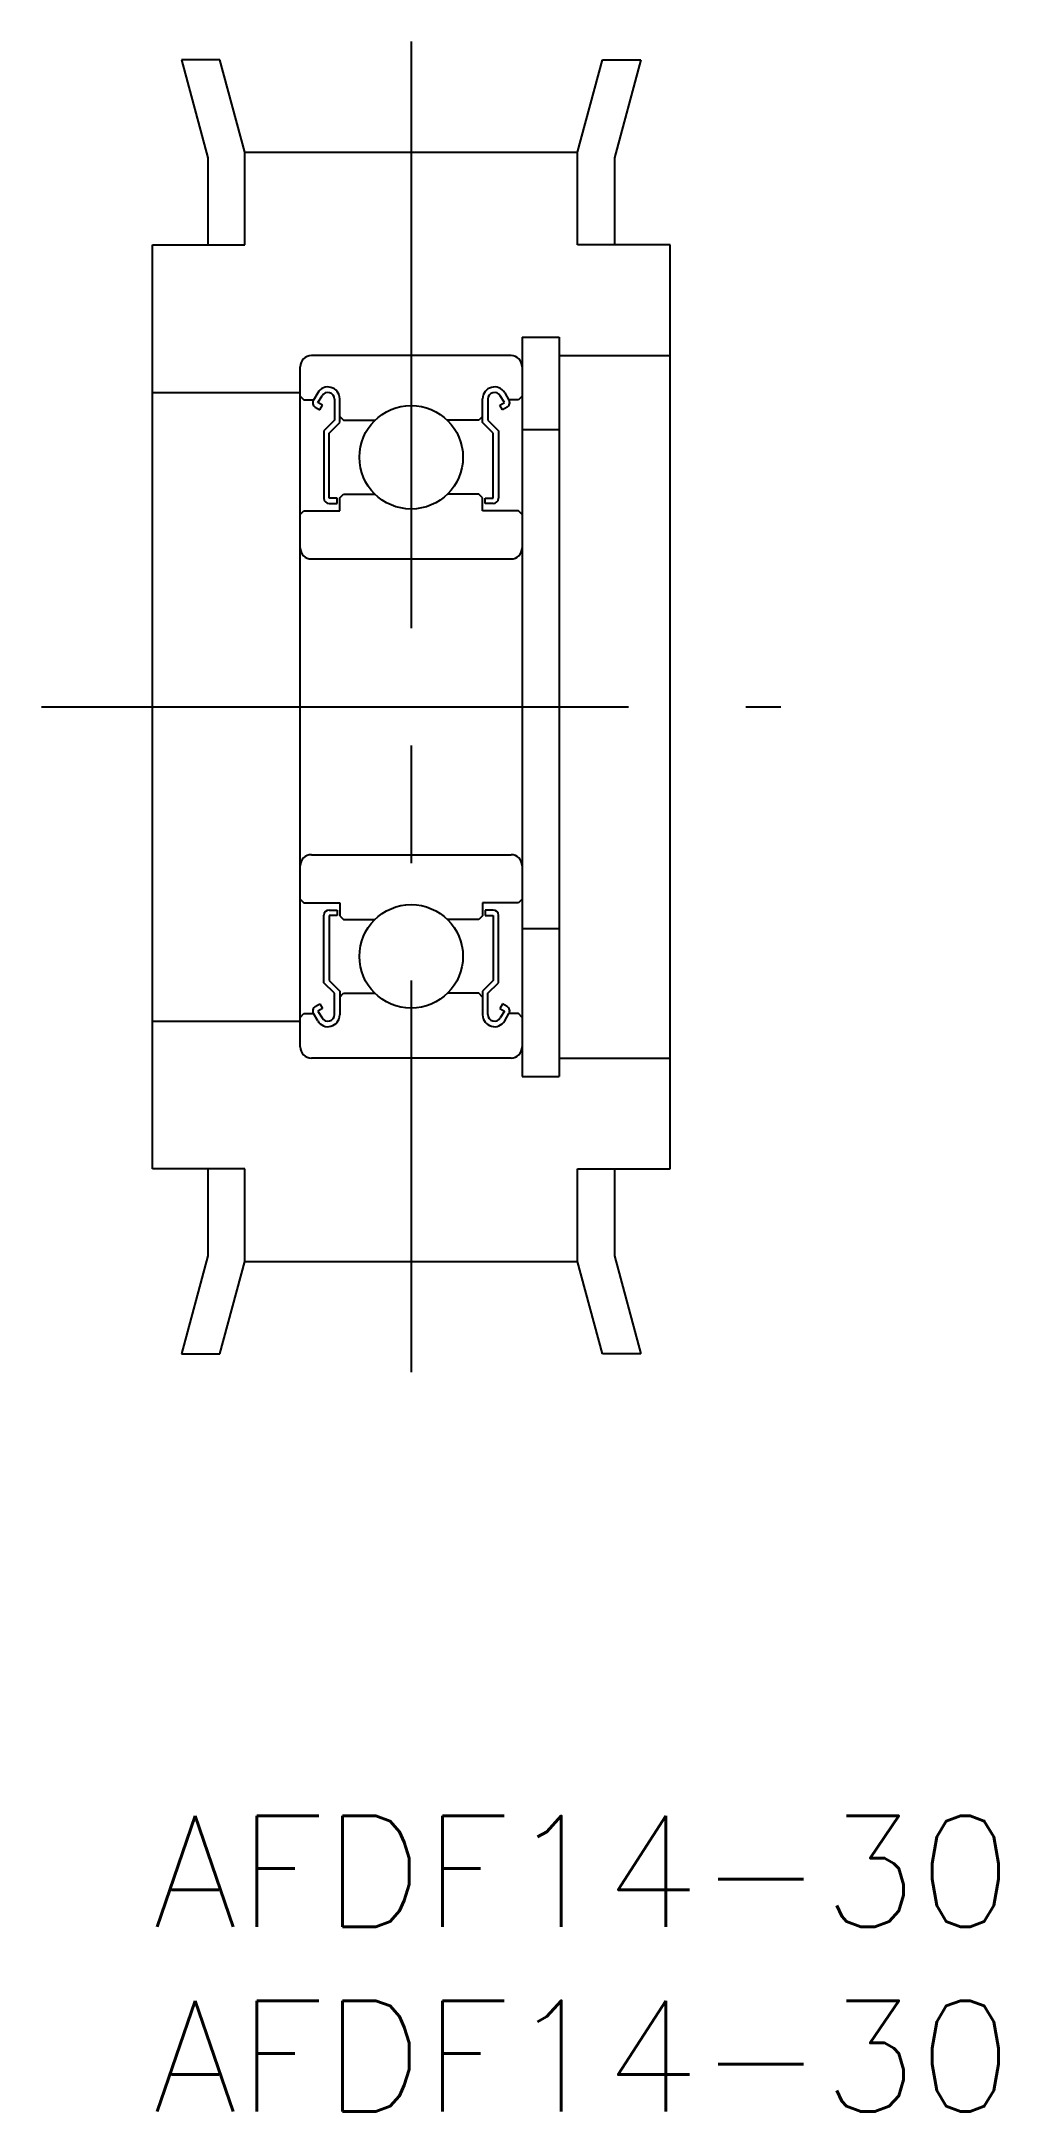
# Model space of a CAD drawing. Extents: x -3 to 22.9, y -8 to 48.
import ezdxf
from ezdxf.enums import TextEntityAlignment as Align

# ---------------------------------------------------------------- set-up
doc = ezdxf.new("R2010")
doc.units = 0
doc.header["$LTSCALE"] = 0.5
doc.linetypes.add('CENTER', pattern=[50.8, 31.75, -6.35, 6.35, -6.35])
doc.layers.get('0').update_dxf_attribs({"linetype": 'CONTINUOUS'})
doc.layers.add('CENTER', color=1, linetype='CENTER')
doc.styles.get("Standard").update_dxf_attribs({"font": 'txt.shx', "height": 3, "bigfont": 'bigfont.shx'})

msp = doc.modelspace()

# ---------------------------------------------------------------- linework, layer by layer
at = {"color": 7, "linetype": 'CONTINUOUS'}
for p, q in [((1.825, 47.5), (0.789, 47.5)), ((0.789, 47.5), (1.5, 44.848)), ((2.5, 45), (1.825, 47.5)), ((11.5, 45), (12.175, 47.5)), ((12.175, 47.5), (13.211, 47.5)), ((13.211, 47.5), (12.5, 44.848)), ((1.5, 44.848), (1.5, 42.5)), ((2.5, 45), (11.5, 45)), ((2.5, 42.5), (2.5, 45)), ((11.5, 42.5), (11.5, 45)), ((12.5, 44.848), (12.5, 42.5)), ((0, 17.5), (0, 42.5)), ((0, 42.5), (2.5, 42.5)), ((14, 42.5), (11.5, 42.5)), ((14, 17.5), (14, 42.5)), ((10, 40), (11, 40)), ((10, 40), (10, 20)), ((11, 40), (11, 20)), ((4, 20.8), (4, 39.2)), ((9.7, 39.5), (4.3, 39.5)), ((11, 39.5), (14, 39.5)), ((0, 38.5), (4, 38.5)), ((4, 38.4), (4.1, 38.3)), ((4.1, 38.3), (4.356, 38.3)), ((4.471, 38.496), (4.355, 38.299)), ((4.406, 38.107), (4.531, 38.035)), ((4.479, 38.229), (4.59, 38.416)), ((4.602, 38.158), (4.479, 38.229)), ((4.531, 38.035), (4.602, 38.158)), ((4.924, 38.324), (4.924, 37.75)), ((5.067, 37.691), (5.067, 38.333)), ((8.933, 37.691), (8.933, 38.333)), ((9.076, 38.324), (9.076, 37.75)), ((9.398, 38.158), (9.521, 38.229)), ((9.469, 38.035), (9.398, 38.158)), ((9.521, 38.229), (9.41, 38.416)), ((9.594, 38.107), (9.469, 38.035)), ((9.529, 38.496), (9.645, 38.299)), ((9.9, 38.3), (9.644, 38.3)), ((10, 38.4), (9.9, 38.3)), ((4.924, 37.75), (4.64, 37.466)), ((4.782, 37.407), (5.067, 37.691)), ((5.067, 37.85), (5.167, 37.75)), ((5.167, 37.75), (6.02, 37.75)), ((8.833, 37.75), (7.98, 37.75)), ((8.933, 37.85), (8.833, 37.75)), ((9.218, 37.407), (8.933, 37.691)), ((9.076, 37.75), (9.36, 37.466)), ((4.64, 37.466), (4.64, 35.64)), ((4.782, 35.642), (4.782, 37.407)), ((9.218, 35.642), (9.218, 37.407)), ((9.36, 37.466), (9.36, 35.64)), ((10, 37.5), (11, 37.5)), ((4, 35.2), (4.1, 35.3)), ((4.1, 35.3), (5.067, 35.3)), ((4.78, 35.5), (4.996, 35.5)), ((4.996, 35.642), (4.782, 35.642)), ((4.996, 35.5), (4.996, 35.642)), ((5.067, 35.65), (5.167, 35.75)), ((5.067, 35.3), (5.067, 35.65)), ((5.167, 35.75), (6.02, 35.75)), ((8.833, 35.75), (7.98, 35.75)), ((8.933, 35.65), (8.833, 35.75)), ((8.933, 35.3), (8.933, 35.65)), ((9.9, 35.3), (8.933, 35.3)), ((9.004, 35.5), (9.004, 35.642)), ((9.004, 35.642), (9.218, 35.642)), ((9.22, 35.5), (9.004, 35.5)), ((10, 35.2), (9.9, 35.3)), ((4.3, 34), (9.7, 34)), ((4.3, 26), (9.7, 26)), ((4, 24.8), (4.1, 24.7)), ((4.1, 24.7), (5.067, 24.7)), ((5.067, 24.7), (5.067, 24.35)), ((9.9, 24.7), (8.933, 24.7)), ((8.933, 24.7), (8.933, 24.35)), ((10, 24.8), (9.9, 24.7)), ((4.64, 22.534), (4.64, 24.36)), ((4.78, 24.5), (4.996, 24.5)), ((4.996, 24.358), (4.782, 24.358)), ((4.782, 24.358), (4.782, 22.593)), ((4.996, 24.5), (4.996, 24.358)), ((5.067, 24.35), (5.167, 24.25)), ((5.167, 24.25), (6.02, 24.25)), ((8.833, 24.25), (7.98, 24.25)), ((8.933, 24.35), (8.833, 24.25)), ((9.22, 24.5), (9.004, 24.5)), ((9.004, 24.5), (9.004, 24.358)), ((9.004, 24.358), (9.218, 24.358)), ((9.218, 24.358), (9.218, 22.593)), ((9.36, 22.534), (9.36, 24.36)), ((10, 24), (11, 24)), ((4.924, 22.25), (4.64, 22.534)), ((4.782, 22.593), (5.067, 22.309)), ((9.218, 22.593), (8.933, 22.309)), ((9.076, 22.25), (9.36, 22.534)), ((4.406, 21.893), (4.531, 21.965)), ((4.602, 21.842), (4.479, 21.771)), ((4.531, 21.965), (4.602, 21.842)), ((4.924, 21.676), (4.924, 22.25)), ((5.067, 22.309), (5.067, 21.667)), ((5.067, 22.15), (5.167, 22.25)), ((5.167, 22.25), (6.02, 22.25)), ((8.833, 22.25), (7.98, 22.25)), ((8.933, 22.15), (8.833, 22.25)), ((8.933, 22.309), (8.933, 21.667)), ((9.076, 21.676), (9.076, 22.25)), ((9.469, 21.965), (9.398, 21.842)), ((9.398, 21.842), (9.521, 21.771)), ((9.594, 21.893), (9.469, 21.965)), ((0, 21.5), (4, 21.5)), ((4, 21.6), (4.1, 21.7)), ((4.1, 21.7), (4.356, 21.7)), ((4.471, 21.504), (4.355, 21.701)), ((4.479, 21.771), (4.59, 21.584)), ((9.521, 21.771), (9.41, 21.584)), ((9.529, 21.504), (9.645, 21.701)), ((9.9, 21.7), (9.644, 21.7)), ((10, 21.6), (9.9, 21.7)), ((9.7, 20.5), (4.3, 20.5)), ((11, 20.5), (14, 20.5)), ((10, 20), (11, 20)), ((2.5, 17.5), (0, 17.5)), ((1.5, 17.5), (1.5, 15.152)), ((2.5, 15), (2.5, 17.5)), ((11.5, 15), (11.5, 17.5)), ((11.5, 17.5), (14, 17.5)), ((12.5, 17.5), (12.5, 15.152)), ((1.5, 15.152), (0.789, 12.5)), ((12.5, 15.152), (13.211, 12.5)), ((1.825, 12.5), (2.5, 15)), ((2.5, 15), (11.5, 15)), ((12.175, 12.5), (11.5, 15)), ((0.789, 12.5), (1.825, 12.5)), ((13.211, 12.5), (12.175, 12.5))]:
    msp.add_line(p, q, dxfattribs=at)
for centre in [(7, 36.75), (7, 23.25)]:
    msp.add_circle(centre, 1.4, dxfattribs=at)
for centre, radius, start, end in [((4.3, 39.2), 0.3, 90, 180), ((9.7, 39.2), 0.3, 0, 90), ((4.747, 38.333), 0.32, 0, 149.3816), ((9.253, 38.333), 0.32, 30.6184, 180), ((4.476, 38.228), 0.14, 149.3816, 239.9973), ((4.744, 38.324), 0.18, 0, 149.3791), ((9.256, 38.324), 0.18, 30.6209, 180), ((9.524, 38.228), 0.14, 300.0027, 30.6184), ((4.78, 35.64), 0.14, 180, 270), ((9.22, 35.64), 0.14, 270, 0), ((4.3, 34.3), 0.3, 180, 270), ((9.7, 34.3), 0.3, 270, 0), ((4.3, 25.7), 0.3, 90, 180), ((9.7, 25.7), 0.3, 0, 90), ((4.78, 24.36), 0.14, 90, 180), ((9.22, 24.36), 0.14, 0, 90), ((4.476, 21.772), 0.14, 120.0027, 210.6184), ((9.524, 21.772), 0.14, 329.3816, 59.9973), ((4.747, 21.667), 0.32, 210.6184, 0), ((4.744, 21.676), 0.18, 210.6209, 0), ((9.253, 21.667), 0.32, 180, 329.3816), ((9.256, 21.676), 0.18, 180, 329.3791), ((4.3, 20.8), 0.3, 180, 270), ((9.7, 20.8), 0.3, 270, 0)]:
    msp.add_arc(centre, radius, start, end, dxfattribs=at)
at = {"layer": 'CENTER', "color": 1, "linetype": 'CENTER'}
for p, q in [((7, 48), (7, 12)), ((-3, 30), (17, 30))]:
    msp.add_line(p, q, dxfattribs=at)

# ---------------------------------------------------------------- texts
at = {"color": 7, "linetype": 'CONTINUOUS'}
for p in [(0, 0), (0, -5)]:
    msp.add_text('AFDF14-30', height=3, dxfattribs=at).set_placement(p, align=Align.TOP_LEFT)

doc.saveas('drawing.dxf')
